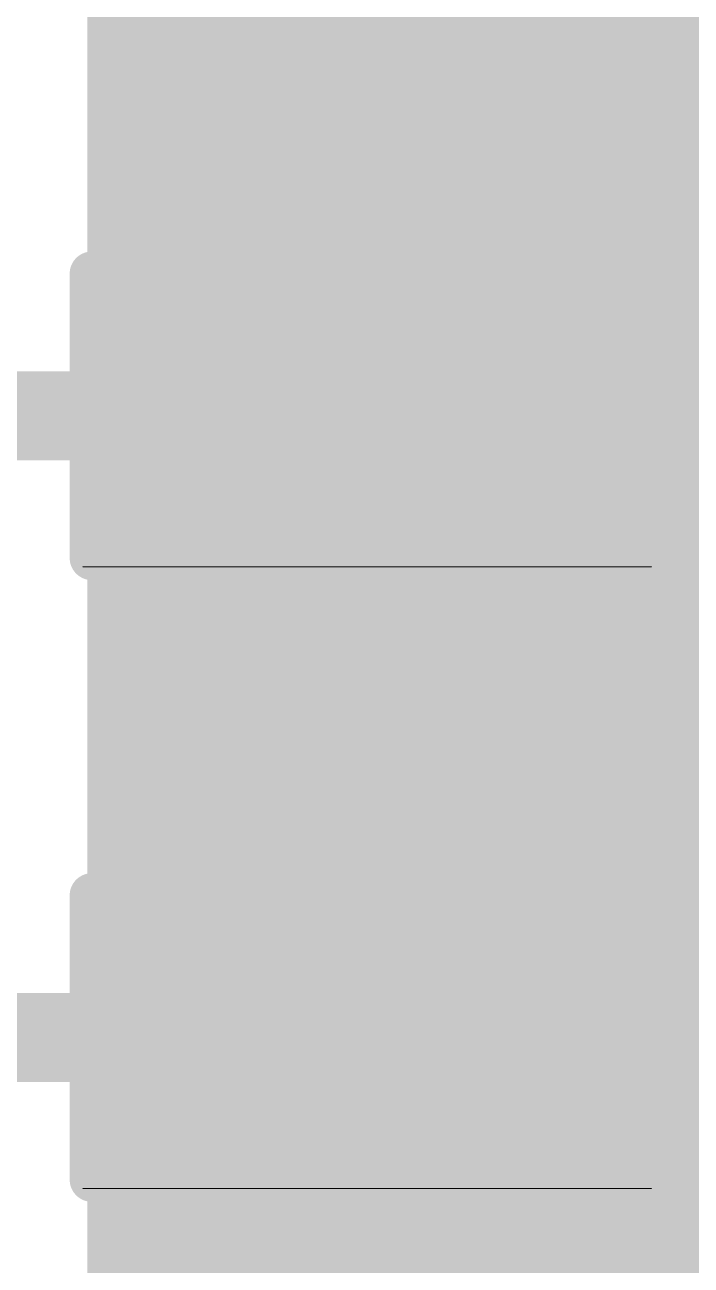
# Model space of a CAD drawing. Header units: inches. Extents: x -2 to 343, y -53 to 63.
# Drawn here: x 33.866 to 35.772, y 0.78 to 4.327 of the extents above; entities that cross this region are included whole.
import ezdxf

# ---------------------------------------------------------------- set-up
doc = ezdxf.new("R2010")
doc.units = ezdxf.units.IN
for name, color, linetype in [('Board Outline', 216, 'Continuous'), ('Bottom Layer', 5, 'Continuous'), ('Bottom Overlay', 54, 'Continuous'), ('Bottom Paste', 16, 'Continuous'), ('Bottom Solder', 6, 'Continuous'), ('Top Layer', 1, 'Continuous'), ('Top Overlay', 2, 'Continuous'), ('Top Paste', 8, 'Continuous'), ('Top Solder', 216, 'Continuous')]:
    doc.layers.add(name, color=color, linetype=linetype)

# ---------------------------------------------------------------- blocks, each defined once
blk = doc.blocks.new('CAP_0603_B_78')
at = {"layer": 'Bottom Layer'}
for points in [[(-1.143, -0.4445), (-1.143, 0.4445), (-0.381, 0.4445), (-0.381, -0.4445)], [(0.381, -0.4445), (0.381, 0.4445), (1.143, 0.4445), (1.143, -0.4445)]]:
    blk.add_hatch(color=5, dxfattribs=at).paths.add_polyline_path(points)
at = {"layer": 'Bottom Paste'}
for points in [[(-1.143, -0.4445), (-1.143, 0.4445), (-0.381, 0.4445), (-0.381, -0.4445)], [(0.381, -0.4445), (0.381, 0.4445), (1.143, 0.4445), (1.143, -0.4445)]]:
    blk.add_hatch(color=16, dxfattribs=at).paths.add_polyline_path(points)
at = {"layer": 'Bottom Solder'}
for points in [[(-1.203, -0.5045), (-1.203, 0.5045), (-0.321, 0.5045), (-0.321, -0.5045)], [(0.321, -0.5045), (0.321, 0.5045), (1.203, 0.5045), (1.203, -0.5045)]]:
    blk.add_hatch(color=6, dxfattribs=at).paths.add_polyline_path(points)
at = {"layer": 'Bottom Overlay'}
for points in [[(-1.2446, 0.5334, 0.127, 0.127, 0), (-0.4572, 0.5334, 0.127, 0.127, 0)], [(-1.2446, -0.5334, 0.127, 0.127, 0), (-1.2446, 0.5334, 0.127, 0.127, 0)], [(0.4572, 0.5334, 0.127, 0.127, 0), (1.2446, 0.5334, 0.127, 0.127, 0)], [(1.2446, -0.5334, 0.127, 0.127, 0), (1.2446, 0.5334, 0.127, 0.127, 0)], [(-1.2446, -0.5334, 0.127, 0.127, 0), (-0.4572, -0.5334, 0.127, 0.127, 0)], [(0.4572, -0.5334, 0.127, 0.127, 0), (1.2446, -0.5334, 0.127, 0.127, 0)]]:
    blk.add_lwpolyline(points, format="xyseb", dxfattribs=at)
for points in [[(-1.2764, 0.5334, 0.0635, 0.0635, 1), (-1.2128, 0.5334, 0.0635, 0.0635, 1)], [(-1.2764, 0.5334, 0.0635, 0.0635, 1), (-1.2128, 0.5334, 0.0635, 0.0635, 1)], [(-0.4889, 0.5334, 0.0635, 0.0635, 1), (-0.4254, 0.5334, 0.0635, 0.0635, 1)], [(0.4254, 0.5334, 0.0635, 0.0635, 1), (0.4889, 0.5334, 0.0635, 0.0635, 1)], [(1.2128, 0.5334, 0.0635, 0.0635, 1), (1.2764, 0.5334, 0.0635, 0.0635, 1)], [(1.2128, 0.5334, 0.0635, 0.0635, 1), (1.2764, 0.5334, 0.0635, 0.0635, 1)], [(-1.2764, -0.5334, 0.0635, 0.0635, 1), (-1.2128, -0.5334, 0.0635, 0.0635, 1)], [(-1.2764, -0.5334, 0.0635, 0.0635, 1), (-1.2128, -0.5334, 0.0635, 0.0635, 1)], [(-0.4889, -0.5334, 0.0635, 0.0635, 1), (-0.4254, -0.5334, 0.0635, 0.0635, 1)], [(0.4254, -0.5334, 0.0635, 0.0635, 1), (0.4889, -0.5334, 0.0635, 0.0635, 1)], [(1.2128, -0.5334, 0.0635, 0.0635, 1), (1.2764, -0.5334, 0.0635, 0.0635, 1)], [(1.2128, -0.5334, 0.0635, 0.0635, 1), (1.2764, -0.5334, 0.0635, 0.0635, 1)]]:
    blk.add_lwpolyline(points, format="xyseb", close=True, dxfattribs=at)
blk = doc.blocks.new('C___0603_B_81')
at = {"layer": 'Bottom Layer'}
for points in [[(-1.143, -0.4445), (-1.143, 0.4445), (-0.381, 0.4445), (-0.381, -0.4445)], [(0.381, -0.4445), (0.381, 0.4445), (1.143, 0.4445), (1.143, -0.4445)]]:
    blk.add_hatch(color=5, dxfattribs=at).paths.add_polyline_path(points)
at = {"layer": 'Bottom Paste'}
for points in [[(-1.143, -0.4445), (-1.143, 0.4445), (-0.381, 0.4445), (-0.381, -0.4445)], [(0.381, -0.4445), (0.381, 0.4445), (1.143, 0.4445), (1.143, -0.4445)]]:
    blk.add_hatch(color=16, dxfattribs=at).paths.add_polyline_path(points)
at = {"layer": 'Bottom Solder'}
for points in [[(-1.203, -0.5045), (-1.203, 0.5045), (-0.321, 0.5045), (-0.321, -0.5045)], [(0.321, -0.5045), (0.321, 0.5045), (1.203, 0.5045), (1.203, -0.5045)]]:
    blk.add_hatch(color=6, dxfattribs=at).paths.add_polyline_path(points)
at = {"layer": 'Bottom Overlay'}
for points in [[(-1.2446, 0.5334, 0.127, 0.127, 0), (-0.4572, 0.5334, 0.127, 0.127, 0)], [(-1.2446, -0.5334, 0.127, 0.127, 0), (-1.2446, 0.5334, 0.127, 0.127, 0)], [(0.4572, 0.5334, 0.127, 0.127, 0), (1.2446, 0.5334, 0.127, 0.127, 0)], [(1.2446, -0.5334, 0.127, 0.127, 0), (1.2446, 0.5334, 0.127, 0.127, 0)], [(-1.2446, -0.5334, 0.127, 0.127, 0), (-0.4572, -0.5334, 0.127, 0.127, 0)], [(0.4572, -0.5334, 0.127, 0.127, 0), (1.2446, -0.5334, 0.127, 0.127, 0)]]:
    blk.add_lwpolyline(points, format="xyseb", dxfattribs=at)
for points in [[(-1.2764, 0.5334, 0.0635, 0.0635, 1), (-1.2128, 0.5334, 0.0635, 0.0635, 1)], [(-1.2764, 0.5334, 0.0635, 0.0635, 1), (-1.2128, 0.5334, 0.0635, 0.0635, 1)], [(-0.4889, 0.5334, 0.0635, 0.0635, 1), (-0.4254, 0.5334, 0.0635, 0.0635, 1)], [(0.4254, 0.5334, 0.0635, 0.0635, 1), (0.4889, 0.5334, 0.0635, 0.0635, 1)], [(1.2128, 0.5334, 0.0635, 0.0635, 1), (1.2764, 0.5334, 0.0635, 0.0635, 1)], [(1.2128, 0.5334, 0.0635, 0.0635, 1), (1.2764, 0.5334, 0.0635, 0.0635, 1)], [(-1.2764, -0.5334, 0.0635, 0.0635, 1), (-1.2128, -0.5334, 0.0635, 0.0635, 1)], [(-1.2764, -0.5334, 0.0635, 0.0635, 1), (-1.2128, -0.5334, 0.0635, 0.0635, 1)], [(-0.4889, -0.5334, 0.0635, 0.0635, 1), (-0.4254, -0.5334, 0.0635, 0.0635, 1)], [(0.4254, -0.5334, 0.0635, 0.0635, 1), (0.4889, -0.5334, 0.0635, 0.0635, 1)], [(1.2128, -0.5334, 0.0635, 0.0635, 1), (1.2764, -0.5334, 0.0635, 0.0635, 1)], [(1.2128, -0.5334, 0.0635, 0.0635, 1), (1.2764, -0.5334, 0.0635, 0.0635, 1)]]:
    blk.add_lwpolyline(points, format="xyseb", close=True, dxfattribs=at)
blk = doc.blocks.new('R___0402_91')
at = {"layer": 'Top Layer'}
for points in [[(-0.6985, -0.3175), (-0.6985, 0.3175), (-0.2413, 0.3175), (-0.2413, -0.3175)], [(0.2413, -0.3175), (0.2413, 0.3175), (0.6985, 0.3175), (0.6985, -0.3175)]]:
    blk.add_hatch(color=1, dxfattribs=at).paths.add_polyline_path(points)
at = {"layer": 'Top Paste'}
for points in [[(-0.6985, -0.3175), (-0.6985, 0.3175), (-0.2413, 0.3175), (-0.2413, -0.3175)], [(0.2413, -0.3175), (0.2413, 0.3175), (0.6985, 0.3175), (0.6985, -0.3175)]]:
    blk.add_hatch(color=8, dxfattribs=at).paths.add_polyline_path(points)
at = {"layer": 'Top Solder'}
for points in [[(-0.7535, -0.3725), (-0.7535, 0.3725), (-0.1863, 0.3725), (-0.1863, -0.3725)], [(0.1863, -0.3725), (0.1863, 0.3725), (0.7535, 0.3725), (0.7535, -0.3725)]]:
    blk.add_hatch(color=216, dxfattribs=at).paths.add_polyline_path(points)
at = {"layer": 'Top Overlay'}
for points in [[(-0.7874, -0.4064, 0.127, 0.127, 0), (-0.7874, 0.4064, 0.127, 0.127, 0)], [(-0.7874, 0.4064, 0.127, 0.127, 0), (0.7874, 0.4064, 0.127, 0.127, 0)], [(0.7874, -0.4064, 0.127, 0.127, 0), (0.7874, 0.4064, 0.127, 0.127, 0)], [(-0.7874, -0.4064, 0.127, 0.127, 0), (0.7874, -0.4064, 0.127, 0.127, 0)], [(-0.8128, -0.4318, 0.00323, 0.00323, 0), (0.8128, -0.4318, 0.00323, 0.00323, 0)]]:
    blk.add_lwpolyline(points, format="xyseb", dxfattribs=at)
for points in [[(-0.8191, 0.4064, 0.0635, 0.0635, 1), (-0.7556, 0.4064, 0.0635, 0.0635, 1)], [(-0.8191, 0.4064, 0.0635, 0.0635, 1), (-0.7556, 0.4064, 0.0635, 0.0635, 1)], [(0.7556, 0.4064, 0.0635, 0.0635, 1), (0.8191, 0.4064, 0.0635, 0.0635, 1)], [(0.7556, 0.4064, 0.0635, 0.0635, 1), (0.8191, 0.4064, 0.0635, 0.0635, 1)], [(-0.8191, -0.4064, 0.0635, 0.0635, 1), (-0.7556, -0.4064, 0.0635, 0.0635, 1)], [(-0.8191, -0.4064, 0.0635, 0.0635, 1), (-0.7556, -0.4064, 0.0635, 0.0635, 1)], [(0.7556, -0.4064, 0.0635, 0.0635, 1), (0.8191, -0.4064, 0.0635, 0.0635, 1)], [(0.7556, -0.4064, 0.0635, 0.0635, 1), (0.8191, -0.4064, 0.0635, 0.0635, 1)], [(-0.8136, -0.4318, 0.00161, 0.00161, 1), (-0.812, -0.4318, 0.00161, 0.00161, 1)], [(0.812, -0.4318, 0.00161, 0.00161, 1), (0.8136, -0.4318, 0.00161, 0.00161, 1)]]:
    blk.add_lwpolyline(points, format="xyseb", close=True, dxfattribs=at)
blk = doc.blocks.new('R___0402_92')
at = {"layer": 'Top Layer'}
for points in [[(-0.6985, -0.3175), (-0.6985, 0.3175), (-0.2413, 0.3175), (-0.2413, -0.3175)], [(0.2413, -0.3175), (0.2413, 0.3175), (0.6985, 0.3175), (0.6985, -0.3175)]]:
    blk.add_hatch(color=1, dxfattribs=at).paths.add_polyline_path(points)
at = {"layer": 'Top Paste'}
for points in [[(-0.6985, -0.3175), (-0.6985, 0.3175), (-0.2413, 0.3175), (-0.2413, -0.3175)], [(0.2413, -0.3175), (0.2413, 0.3175), (0.6985, 0.3175), (0.6985, -0.3175)]]:
    blk.add_hatch(color=8, dxfattribs=at).paths.add_polyline_path(points)
at = {"layer": 'Top Solder'}
for points in [[(-0.7535, -0.3725), (-0.7535, 0.3725), (-0.1863, 0.3725), (-0.1863, -0.3725)], [(0.1863, -0.3725), (0.1863, 0.3725), (0.7535, 0.3725), (0.7535, -0.3725)]]:
    blk.add_hatch(color=216, dxfattribs=at).paths.add_polyline_path(points)
at = {"layer": 'Top Overlay'}
for points in [[(-0.7874, -0.4064, 0.127, 0.127, 0), (-0.7874, 0.4064, 0.127, 0.127, 0)], [(-0.7874, 0.4064, 0.127, 0.127, 0), (0.7874, 0.4064, 0.127, 0.127, 0)], [(0.7874, -0.4064, 0.127, 0.127, 0), (0.7874, 0.4064, 0.127, 0.127, 0)], [(-0.7874, -0.4064, 0.127, 0.127, 0), (0.7874, -0.4064, 0.127, 0.127, 0)], [(-0.8128, -0.4318, 0.00323, 0.00323, 0), (0.8128, -0.4318, 0.00323, 0.00323, 0)]]:
    blk.add_lwpolyline(points, format="xyseb", dxfattribs=at)
for points in [[(-0.8191, 0.4064, 0.0635, 0.0635, 1), (-0.7556, 0.4064, 0.0635, 0.0635, 1)], [(-0.8191, 0.4064, 0.0635, 0.0635, 1), (-0.7556, 0.4064, 0.0635, 0.0635, 1)], [(0.7556, 0.4064, 0.0635, 0.0635, 1), (0.8191, 0.4064, 0.0635, 0.0635, 1)], [(0.7556, 0.4064, 0.0635, 0.0635, 1), (0.8191, 0.4064, 0.0635, 0.0635, 1)], [(-0.8191, -0.4064, 0.0635, 0.0635, 1), (-0.7556, -0.4064, 0.0635, 0.0635, 1)], [(-0.8191, -0.4064, 0.0635, 0.0635, 1), (-0.7556, -0.4064, 0.0635, 0.0635, 1)], [(0.7556, -0.4064, 0.0635, 0.0635, 1), (0.8191, -0.4064, 0.0635, 0.0635, 1)], [(0.7556, -0.4064, 0.0635, 0.0635, 1), (0.8191, -0.4064, 0.0635, 0.0635, 1)], [(-0.8136, -0.4318, 0.00161, 0.00161, 1), (-0.812, -0.4318, 0.00161, 0.00161, 1)], [(0.812, -0.4318, 0.00161, 0.00161, 1), (0.8136, -0.4318, 0.00161, 0.00161, 1)]]:
    blk.add_lwpolyline(points, format="xyseb", close=True, dxfattribs=at)

msp = doc.modelspace()

# ---------------------------------------------------------------- hatches: boundary and pattern name
at = {"layer": 'Bottom Layer'}
h = msp.add_hatch(color=5, dxfattribs=at)
h.paths.add_polyline_path([(39.37, 6.4008), (39.37, -9.7028), (32.7406, -9.7028), (28.186, -5.1482), (28.186, -3.618), (30.4292, -3.618), (30.4292, -4.693), (31.3077, -5.5715), (34.0453, -5.5715), (34.0453, -5.08), (34.0453, 6.0706), (34.4263, 6.4516), (39.3192, 6.4516)])
h.paths.add_polyline_path([(37.587, -3.3432), (36.1663, -3.3432), (36.1663, -3.5793), (36.1663, -5.8166), (35.3372, -5.8166), (35.3372, -7.9789), (37.587, -7.9789)], flags=0)

# ---------------------------------------------------------------- linework, layer by layer
at = {"layer": 'Board Outline'}
msp.add_lwpolyline([(49.772, 6.3476, 0.254, 0.254, -0.6504), (32.1175, -53.0547, 0.254, 0.254, 0)], format="xyseb", dxfattribs=at)
at = {"layer": 'Top Layer'}
for points in [[(33.4724, 3.2089, 0.254, 0.254, 0), (34.3755, 3.2089, 0.254, 0.254, 0)], [(35.3153, 3.2089, 0.254, 0.254, 0), (36.5853, 3.2089, 0.254, 0.254, 0)], [(33.4724, 1.4309, 0.254, 0.254, 0), (34.3755, 1.4309, 0.254, 0.254, 0)], [(35.3153, 1.4309, 0.254, 0.254, 0), (36.5853, 1.4309, 0.254, 0.254, 0)]]:
    msp.add_lwpolyline(points, format="xyseb", dxfattribs=at)
for points in [[(34.312, 3.2089, 0.127, 0.127, 1), (34.439, 3.2089, 0.127, 0.127, 1)], [(35.2518, 3.2089, 0.127, 0.127, 1), (35.3788, 3.2089, 0.127, 0.127, 1)], [(34.312, 1.4309, 0.127, 0.127, 1), (34.439, 1.4309, 0.127, 0.127, 1)], [(35.2518, 1.4309, 0.127, 0.127, 1), (35.3788, 1.4309, 0.127, 0.127, 1)]]:
    msp.add_lwpolyline(points, format="xyseb", close=True, dxfattribs=at)

# ---------------------------------------------------------------- block references
for name, p in [('C___0603_B_81', (33.9183, 3.2089)), ('R___0402_92', (34.8454, 3.2089)), ('CAP_0603_B_78', (33.9183, 1.4309)), ('R___0402_91', (34.8454, 1.4309))]:
    msp.add_blockref(name, p)

doc.saveas('drawing.dxf')
